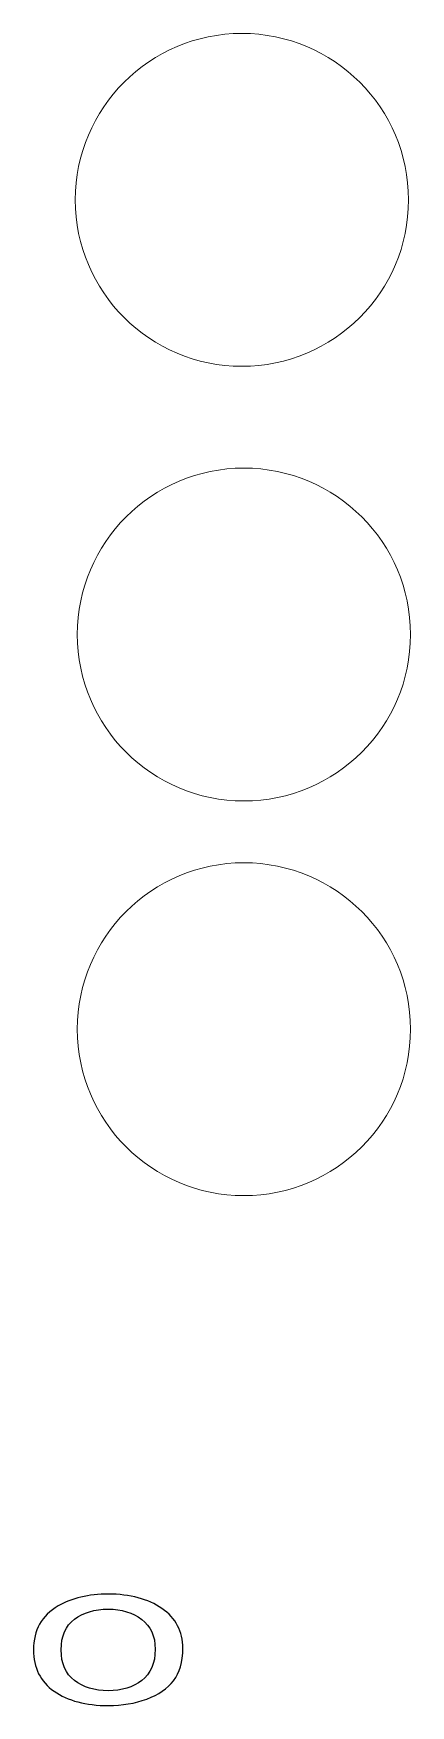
# Model space of a CAD drawing. Header units: millimetres. Extents: x -2444 to 3336, y -980 to 1690.
# Drawn here: x 536.3 to 602.7, y -972.8 to -678.1 of the extents above; entities that cross this region are included whole.
import ezdxf

# ---------------------------------------------------------------- set-up
doc = ezdxf.new("R2010")
doc.units = ezdxf.units.MM
doc.header["$MEASUREMENT"] = 0
doc.layers.add('Camada 1', color=7, linetype='Continuous')

msp = doc.modelspace()

# ---------------------------------------------------------------- linework, layer by layer
at = {"layer": 'Camada 1', "color": 250, "lineweight": 9}
for points in [[(543.6504, -707.4556), (543.6504, -723.6523), (556.7805, -736.7824), (572.9773, -736.7824), (572.9773, -736.7824), (589.1742, -736.7825), (602.3043, -723.6524), (602.3043, -707.4556), (602.3043, -707.4556), (602.3044, -691.2588), (589.1743, -678.1287), (572.9775, -678.1287), (572.9775, -678.1287), (556.7806, -678.1286), (543.6504, -691.2587), (543.6504, -707.4556)], [(543.6504, -707.4556), (543.6504, -723.6523), (556.7805, -736.7824), (572.9773, -736.7824), (572.9773, -736.7824), (589.1742, -736.7825), (602.3043, -723.6524), (602.3044, -707.4556), (602.3044, -707.4556), (602.3044, -691.2588), (589.1743, -678.1287), (572.9775, -678.1287), (572.9775, -678.1287), (556.7806, -678.1286), (543.6504, -691.2587), (543.6504, -707.4556)], [(543.6504, -707.4556), (543.6504, -723.6523), (556.7805, -736.7824), (572.9773, -736.7824), (572.9773, -736.7824), (589.1742, -736.7825), (602.3043, -723.6524), (602.3044, -707.4556), (602.3044, -707.4556), (602.3044, -691.2588), (589.1743, -678.1287), (572.9775, -678.1287), (572.9775, -678.1287), (556.7806, -678.1286), (543.6504, -691.2587), (543.6504, -707.4556)], [(543.6504, -707.4556), (543.6504, -723.6523), (556.7805, -736.7824), (572.9773, -736.7824), (572.9773, -736.7824), (589.1742, -736.7825), (602.3043, -723.6524), (602.3044, -707.4556), (602.3044, -707.4556), (602.3044, -691.2588), (589.1743, -678.1287), (572.9775, -678.1287), (572.9775, -678.1287), (556.7806, -678.1286), (543.6504, -691.2587), (543.6504, -707.4556)], [(543.6504, -707.4556), (543.6504, -723.6523), (556.7805, -736.7824), (572.9773, -736.7824), (572.9773, -736.7824), (589.1742, -736.7825), (602.3043, -723.6524), (602.3044, -707.4556), (602.3044, -707.4556), (602.3044, -691.2588), (589.1743, -678.1287), (572.9775, -678.1287), (572.9775, -678.1287), (556.7806, -678.1286), (543.6504, -691.2587), (543.6504, -707.4556)], [(543.6504, -707.4556), (543.6504, -723.6523), (556.7805, -736.7824), (572.9773, -736.7824), (572.9773, -736.7824), (589.1742, -736.7825), (602.3043, -723.6524), (602.3044, -707.4556), (602.3044, -707.4556), (602.3044, -691.2588), (589.1743, -678.1287), (572.9775, -678.1287), (572.9775, -678.1287), (556.7806, -678.1286), (543.6504, -691.2587), (543.6504, -707.4556)], [(543.6504, -707.4556), (543.6504, -723.6523), (556.7805, -736.7824), (572.9773, -736.7824), (572.9773, -736.7824), (589.1742, -736.7825), (602.3043, -723.6524), (602.3044, -707.4556), (602.3044, -707.4556), (602.3044, -691.2588), (589.1743, -678.1287), (572.9775, -678.1287), (572.9775, -678.1287), (556.7806, -678.1286), (543.6504, -691.2587), (543.6504, -707.4556)], [(543.6504, -707.4556), (543.6504, -723.6523), (556.7805, -736.7824), (572.9773, -736.7824), (572.9773, -736.7824), (589.1742, -736.7825), (602.3043, -723.6524), (602.3044, -707.4556), (602.3044, -707.4556), (602.3044, -691.2588), (589.1743, -678.1287), (572.9775, -678.1287), (572.9775, -678.1287), (556.7806, -678.1286), (543.6504, -691.2587), (543.6504, -707.4556)], [(543.6504, -707.4556), (543.6504, -723.6523), (556.7805, -736.7824), (572.9773, -736.7824), (572.9773, -736.7824), (589.1742, -736.7825), (602.3043, -723.6524), (602.3044, -707.4556), (602.3044, -707.4556), (602.3044, -691.2588), (589.1743, -678.1287), (572.9775, -678.1287), (572.9775, -678.1287), (556.7806, -678.1286), (543.6504, -691.2587), (543.6504, -707.4556)], [(543.6504, -707.4556), (543.6504, -723.6523), (556.7805, -736.7824), (572.9773, -736.7824), (572.9773, -736.7824), (589.1742, -736.7825), (602.3043, -723.6524), (602.3044, -707.4556), (602.3044, -707.4556), (602.3044, -691.2588), (589.1743, -678.1287), (572.9775, -678.1287), (572.9775, -678.1287), (556.7806, -678.1286), (543.6504, -691.2587), (543.6504, -707.4556)], [(543.6504, -707.4556), (543.6504, -723.6523), (556.7805, -736.7824), (572.9773, -736.7824), (572.9773, -736.7824), (589.1742, -736.7825), (602.3043, -723.6524), (602.3044, -707.4556), (602.3044, -707.4556), (602.3044, -691.2588), (589.1743, -678.1287), (572.9775, -678.1287), (572.9775, -678.1287), (556.7806, -678.1286), (543.6504, -691.2587), (543.6504, -707.4556)], [(543.6504, -707.4556), (543.6504, -723.6523), (556.7805, -736.7824), (572.9773, -736.7824), (572.9773, -736.7824), (589.1742, -736.7825), (602.3043, -723.6524), (602.3044, -707.4556), (602.3044, -707.4556), (602.3044, -691.2588), (589.1743, -678.1287), (572.9775, -678.1287), (572.9775, -678.1287), (556.7806, -678.1286), (543.6504, -691.2587), (543.6504, -707.4556)], [(543.6504, -707.4556), (543.6504, -723.6523), (556.7805, -736.7824), (572.9773, -736.7824), (572.9773, -736.7824), (589.1742, -736.7825), (602.3043, -723.6524), (602.3044, -707.4556), (602.3044, -707.4556), (602.3044, -691.2588), (589.1743, -678.1287), (572.9775, -678.1287), (572.9775, -678.1287), (556.7806, -678.1286), (543.6504, -691.2587), (543.6504, -707.4556)], [(543.6504, -707.4556), (543.6504, -723.6523), (556.7805, -736.7824), (572.9773, -736.7824), (572.9773, -736.7824), (589.1742, -736.7825), (602.3043, -723.6524), (602.3044, -707.4556), (602.3044, -707.4556), (602.3044, -691.2588), (589.1743, -678.1287), (572.9775, -678.1287), (572.9775, -678.1287), (556.7806, -678.1286), (543.6504, -691.2587), (543.6504, -707.4556)], [(543.6504, -707.4556), (543.6504, -723.6523), (556.7805, -736.7824), (572.9773, -736.7824), (572.9773, -736.7824), (589.1742, -736.7825), (602.3043, -723.6524), (602.3044, -707.4556), (602.3044, -707.4556), (602.3044, -691.2588), (589.1743, -678.1287), (572.9775, -678.1287), (572.9775, -678.1287), (556.7806, -678.1286), (543.6504, -691.2587), (543.6504, -707.4556)], [(543.6504, -707.4556), (543.6504, -723.6523), (556.7805, -736.7824), (572.9773, -736.7824), (572.9773, -736.7824), (589.1742, -736.7825), (602.3043, -723.6524), (602.3044, -707.4556), (602.3044, -707.4556), (602.3044, -691.2588), (589.1743, -678.1287), (572.9775, -678.1287), (572.9775, -678.1287), (556.7806, -678.1286), (543.6504, -691.2587), (543.6504, -707.4556)], [(543.6504, -707.4556), (543.6504, -723.6523), (556.7805, -736.7824), (572.9773, -736.7824), (572.9773, -736.7824), (589.1742, -736.7825), (602.3043, -723.6524), (602.3044, -707.4556), (602.3044, -707.4556), (602.3044, -691.2588), (589.1743, -678.1287), (572.9775, -678.1287), (572.9775, -678.1287), (556.7806, -678.1286), (543.6504, -691.2587), (543.6504, -707.4556)], [(543.6504, -707.4556), (543.6504, -723.6523), (556.7805, -736.7824), (572.9773, -736.7824), (572.9773, -736.7824), (589.1742, -736.7825), (602.3043, -723.6524), (602.3044, -707.4556), (602.3044, -707.4556), (602.3044, -691.2588), (589.1743, -678.1287), (572.9775, -678.1287), (572.9775, -678.1287), (556.7806, -678.1286), (543.6504, -691.2587), (543.6504, -707.4556)], [(543.6504, -707.4556), (543.6504, -723.6523), (556.7805, -736.7824), (572.9773, -736.7824), (572.9773, -736.7824), (589.1742, -736.7825), (602.3043, -723.6524), (602.3044, -707.4556), (602.3044, -707.4556), (602.3044, -691.2588), (589.1743, -678.1287), (572.9775, -678.1287), (572.9775, -678.1287), (556.7806, -678.1286), (543.6504, -691.2587), (543.6504, -707.4556)], [(543.6504, -707.4556), (543.6504, -723.6523), (556.7805, -736.7824), (572.9773, -736.7824), (572.9773, -736.7824), (589.1742, -736.7825), (602.3043, -723.6524), (602.3044, -707.4556), (602.3044, -707.4556), (602.3044, -691.2588), (589.1743, -678.1287), (572.9775, -678.1287), (572.9775, -678.1287), (556.7806, -678.1286), (543.6504, -691.2587), (543.6504, -707.4556)], [(543.6504, -707.4556), (543.6504, -723.6523), (556.7805, -736.7824), (572.9773, -736.7824), (572.9773, -736.7824), (589.1742, -736.7825), (602.3043, -723.6524), (602.3044, -707.4556), (602.3044, -707.4556), (602.3044, -691.2588), (589.1743, -678.1287), (572.9775, -678.1287), (572.9775, -678.1287), (556.7806, -678.1286), (543.6504, -691.2587), (543.6504, -707.4556)], [(544.0072, -784.0476), (544.0072, -800.2443), (557.1373, -813.3744), (573.3341, -813.3744), (573.3341, -813.3744), (589.531, -813.3745), (602.6611, -800.2444), (602.6611, -784.0476), (602.6611, -784.0476), (602.6612, -767.8508), (589.5311, -754.7207), (573.3343, -754.7207), (573.3343, -754.7207), (557.1374, -754.7206), (544.0072, -767.8507), (544.0072, -784.0476)], [(544.0072, -784.0476), (544.0072, -800.2443), (557.1373, -813.3744), (573.3341, -813.3744), (573.3341, -813.3744), (589.531, -813.3745), (602.6611, -800.2444), (602.6612, -784.0476), (602.6612, -784.0476), (602.6612, -767.8508), (589.5311, -754.7207), (573.3343, -754.7207), (573.3343, -754.7207), (557.1374, -754.7206), (544.0072, -767.8507), (544.0072, -784.0476)], [(544.0072, -784.0476), (544.0072, -800.2443), (557.1373, -813.3744), (573.3341, -813.3744), (573.3341, -813.3744), (589.531, -813.3745), (602.6611, -800.2444), (602.6612, -784.0476), (602.6612, -784.0476), (602.6612, -767.8508), (589.5311, -754.7207), (573.3343, -754.7207), (573.3343, -754.7207), (557.1374, -754.7206), (544.0072, -767.8507), (544.0072, -784.0476)], [(544.0072, -784.0476), (544.0072, -800.2443), (557.1373, -813.3744), (573.3341, -813.3744), (573.3341, -813.3744), (589.531, -813.3745), (602.6611, -800.2444), (602.6612, -784.0476), (602.6612, -784.0476), (602.6612, -767.8508), (589.5311, -754.7207), (573.3343, -754.7207), (573.3343, -754.7207), (557.1374, -754.7206), (544.0072, -767.8507), (544.0072, -784.0476)], [(544.0072, -784.0476), (544.0072, -800.2443), (557.1373, -813.3744), (573.3341, -813.3744), (573.3341, -813.3744), (589.531, -813.3745), (602.6611, -800.2444), (602.6612, -784.0476), (602.6612, -784.0476), (602.6612, -767.8508), (589.5311, -754.7207), (573.3343, -754.7207), (573.3343, -754.7207), (557.1374, -754.7206), (544.0072, -767.8507), (544.0072, -784.0476)], [(544.0072, -784.0476), (544.0072, -800.2443), (557.1373, -813.3744), (573.3341, -813.3744), (573.3341, -813.3744), (589.531, -813.3745), (602.6611, -800.2444), (602.6612, -784.0476), (602.6612, -784.0476), (602.6612, -767.8508), (589.5311, -754.7207), (573.3343, -754.7207), (573.3343, -754.7207), (557.1374, -754.7206), (544.0072, -767.8507), (544.0072, -784.0476)], [(544.0072, -784.0476), (544.0072, -800.2443), (557.1373, -813.3744), (573.3341, -813.3744), (573.3341, -813.3744), (589.531, -813.3745), (602.6611, -800.2444), (602.6612, -784.0476), (602.6612, -784.0476), (602.6612, -767.8508), (589.5311, -754.7207), (573.3343, -754.7207), (573.3343, -754.7207), (557.1374, -754.7206), (544.0072, -767.8507), (544.0072, -784.0476)], [(544.0072, -784.0476), (544.0072, -800.2443), (557.1373, -813.3744), (573.3341, -813.3744), (573.3341, -813.3744), (589.531, -813.3745), (602.6611, -800.2444), (602.6612, -784.0476), (602.6612, -784.0476), (602.6612, -767.8508), (589.5311, -754.7207), (573.3343, -754.7207), (573.3343, -754.7207), (557.1374, -754.7206), (544.0072, -767.8507), (544.0072, -784.0476)], [(544.0072, -784.0476), (544.0072, -800.2443), (557.1373, -813.3744), (573.3341, -813.3744), (573.3341, -813.3744), (589.531, -813.3745), (602.6611, -800.2444), (602.6612, -784.0476), (602.6612, -784.0476), (602.6612, -767.8508), (589.5311, -754.7207), (573.3343, -754.7207), (573.3343, -754.7207), (557.1374, -754.7206), (544.0072, -767.8507), (544.0072, -784.0476)], [(544.0072, -784.0476), (544.0072, -800.2443), (557.1373, -813.3744), (573.3341, -813.3744), (573.3341, -813.3744), (589.531, -813.3745), (602.6611, -800.2444), (602.6612, -784.0476), (602.6612, -784.0476), (602.6612, -767.8508), (589.5311, -754.7207), (573.3343, -754.7207), (573.3343, -754.7207), (557.1374, -754.7206), (544.0072, -767.8507), (544.0072, -784.0476)], [(544.0072, -784.0476), (544.0072, -800.2443), (557.1373, -813.3744), (573.3341, -813.3744), (573.3341, -813.3744), (589.531, -813.3745), (602.6611, -800.2444), (602.6612, -784.0476), (602.6612, -784.0476), (602.6612, -767.8508), (589.5311, -754.7207), (573.3343, -754.7207), (573.3343, -754.7207), (557.1374, -754.7206), (544.0072, -767.8507), (544.0072, -784.0476)], [(544.0072, -784.0476), (544.0072, -800.2443), (557.1373, -813.3744), (573.3341, -813.3744), (573.3341, -813.3744), (589.531, -813.3745), (602.6611, -800.2444), (602.6612, -784.0476), (602.6612, -784.0476), (602.6612, -767.8508), (589.5311, -754.7207), (573.3343, -754.7207), (573.3343, -754.7207), (557.1374, -754.7206), (544.0072, -767.8507), (544.0072, -784.0476)], [(544.0072, -784.0476), (544.0072, -800.2443), (557.1373, -813.3744), (573.3341, -813.3744), (573.3341, -813.3744), (589.531, -813.3745), (602.6611, -800.2444), (602.6612, -784.0476), (602.6612, -784.0476), (602.6612, -767.8508), (589.5311, -754.7207), (573.3343, -754.7207), (573.3343, -754.7207), (557.1374, -754.7206), (544.0072, -767.8507), (544.0072, -784.0476)], [(544.0072, -784.0476), (544.0072, -800.2443), (557.1373, -813.3744), (573.3341, -813.3744), (573.3341, -813.3744), (589.531, -813.3745), (602.6611, -800.2444), (602.6612, -784.0476), (602.6612, -784.0476), (602.6612, -767.8508), (589.5311, -754.7207), (573.3343, -754.7207), (573.3343, -754.7207), (557.1374, -754.7206), (544.0072, -767.8507), (544.0072, -784.0476)], [(544.0072, -784.0476), (544.0072, -800.2443), (557.1373, -813.3744), (573.3341, -813.3744), (573.3341, -813.3744), (589.531, -813.3745), (602.6611, -800.2444), (602.6612, -784.0476), (602.6612, -784.0476), (602.6612, -767.8508), (589.5311, -754.7207), (573.3343, -754.7207), (573.3343, -754.7207), (557.1374, -754.7206), (544.0072, -767.8507), (544.0072, -784.0476)], [(544.0072, -784.0476), (544.0072, -800.2443), (557.1373, -813.3744), (573.3341, -813.3744), (573.3341, -813.3744), (589.531, -813.3745), (602.6611, -800.2444), (602.6612, -784.0476), (602.6612, -784.0476), (602.6612, -767.8508), (589.5311, -754.7207), (573.3343, -754.7207), (573.3343, -754.7207), (557.1374, -754.7206), (544.0072, -767.8507), (544.0072, -784.0476)], [(544.0072, -784.0476), (544.0072, -800.2443), (557.1373, -813.3744), (573.3341, -813.3744), (573.3341, -813.3744), (589.531, -813.3745), (602.6611, -800.2444), (602.6612, -784.0476), (602.6612, -784.0476), (602.6612, -767.8508), (589.5311, -754.7207), (573.3343, -754.7207), (573.3343, -754.7207), (557.1374, -754.7206), (544.0072, -767.8507), (544.0072, -784.0476)], [(544.0072, -784.0476), (544.0072, -800.2443), (557.1373, -813.3744), (573.3341, -813.3744), (573.3341, -813.3744), (589.531, -813.3745), (602.6611, -800.2444), (602.6612, -784.0476), (602.6612, -784.0476), (602.6612, -767.8508), (589.5311, -754.7207), (573.3343, -754.7207), (573.3343, -754.7207), (557.1374, -754.7206), (544.0072, -767.8507), (544.0072, -784.0476)], [(544.0072, -784.0476), (544.0072, -800.2443), (557.1373, -813.3744), (573.3341, -813.3744), (573.3341, -813.3744), (589.531, -813.3745), (602.6611, -800.2444), (602.6612, -784.0476), (602.6612, -784.0476), (602.6612, -767.8508), (589.5311, -754.7207), (573.3343, -754.7207), (573.3343, -754.7207), (557.1374, -754.7206), (544.0072, -767.8507), (544.0072, -784.0476)], [(544.0072, -784.0476), (544.0072, -800.2443), (557.1373, -813.3744), (573.3341, -813.3744), (573.3341, -813.3744), (589.531, -813.3745), (602.6611, -800.2444), (602.6612, -784.0476), (602.6612, -784.0476), (602.6612, -767.8508), (589.5311, -754.7207), (573.3343, -754.7207), (573.3343, -754.7207), (557.1374, -754.7206), (544.0072, -767.8507), (544.0072, -784.0476)], [(544.0072, -784.0476), (544.0072, -800.2443), (557.1373, -813.3744), (573.3341, -813.3744), (573.3341, -813.3744), (589.531, -813.3745), (602.6611, -800.2444), (602.6612, -784.0476), (602.6612, -784.0476), (602.6612, -767.8508), (589.5311, -754.7207), (573.3343, -754.7207), (573.3343, -754.7207), (557.1374, -754.7206), (544.0072, -767.8507), (544.0072, -784.0476)], [(544.0072, -853.5912), (544.0072, -869.7879), (557.1373, -882.918), (573.3341, -882.918), (573.3341, -882.918), (589.531, -882.9181), (602.6611, -869.788), (602.6611, -853.5912), (602.6611, -853.5912), (602.6612, -837.3944), (589.5311, -824.2643), (573.3343, -824.2643), (573.3343, -824.2643), (557.1374, -824.2642), (544.0072, -837.3943), (544.0072, -853.5912)], [(544.0072, -853.5912), (544.0072, -869.7879), (557.1373, -882.918), (573.3341, -882.918), (573.3341, -882.918), (589.531, -882.9181), (602.6611, -869.788), (602.6612, -853.5912), (602.6612, -853.5912), (602.6612, -837.3944), (589.5311, -824.2643), (573.3343, -824.2643), (573.3343, -824.2643), (557.1374, -824.2642), (544.0072, -837.3943), (544.0072, -853.5912)], [(544.0072, -853.5912), (544.0072, -869.7879), (557.1373, -882.918), (573.3341, -882.918), (573.3341, -882.918), (589.531, -882.9181), (602.6611, -869.788), (602.6612, -853.5912), (602.6612, -853.5912), (602.6612, -837.3944), (589.5311, -824.2643), (573.3343, -824.2643), (573.3343, -824.2643), (557.1374, -824.2642), (544.0072, -837.3943), (544.0072, -853.5912)], [(544.0072, -853.5912), (544.0072, -869.7879), (557.1373, -882.918), (573.3341, -882.918), (573.3341, -882.918), (589.531, -882.9181), (602.6611, -869.788), (602.6612, -853.5912), (602.6612, -853.5912), (602.6612, -837.3944), (589.5311, -824.2643), (573.3343, -824.2643), (573.3343, -824.2643), (557.1374, -824.2642), (544.0072, -837.3943), (544.0072, -853.5912)], [(544.0072, -853.5912), (544.0072, -869.7879), (557.1373, -882.918), (573.3341, -882.918), (573.3341, -882.918), (589.531, -882.9181), (602.6611, -869.788), (602.6612, -853.5912), (602.6612, -853.5912), (602.6612, -837.3944), (589.5311, -824.2643), (573.3343, -824.2643), (573.3343, -824.2643), (557.1374, -824.2642), (544.0072, -837.3943), (544.0072, -853.5912)], [(544.0072, -853.5912), (544.0072, -869.7879), (557.1373, -882.918), (573.3341, -882.918), (573.3341, -882.918), (589.531, -882.9181), (602.6611, -869.788), (602.6612, -853.5912), (602.6612, -853.5912), (602.6612, -837.3944), (589.5311, -824.2643), (573.3343, -824.2643), (573.3343, -824.2643), (557.1374, -824.2642), (544.0072, -837.3943), (544.0072, -853.5912)], [(544.0072, -853.5912), (544.0072, -869.7879), (557.1373, -882.918), (573.3341, -882.918), (573.3341, -882.918), (589.531, -882.9181), (602.6611, -869.788), (602.6612, -853.5912), (602.6612, -853.5912), (602.6612, -837.3944), (589.5311, -824.2643), (573.3343, -824.2643), (573.3343, -824.2643), (557.1374, -824.2642), (544.0072, -837.3943), (544.0072, -853.5912)], [(544.0072, -853.5912), (544.0072, -869.7879), (557.1373, -882.918), (573.3341, -882.918), (573.3341, -882.918), (589.531, -882.9181), (602.6611, -869.788), (602.6612, -853.5912), (602.6612, -853.5912), (602.6612, -837.3944), (589.5311, -824.2643), (573.3343, -824.2643), (573.3343, -824.2643), (557.1374, -824.2642), (544.0072, -837.3943), (544.0072, -853.5912)], [(544.0072, -853.5912), (544.0072, -869.7879), (557.1373, -882.918), (573.3341, -882.918), (573.3341, -882.918), (589.531, -882.9181), (602.6611, -869.788), (602.6612, -853.5912), (602.6612, -853.5912), (602.6612, -837.3944), (589.5311, -824.2643), (573.3343, -824.2643), (573.3343, -824.2643), (557.1374, -824.2642), (544.0072, -837.3943), (544.0072, -853.5912)], [(544.0072, -853.5912), (544.0072, -869.7879), (557.1373, -882.918), (573.3341, -882.918), (573.3341, -882.918), (589.531, -882.9181), (602.6611, -869.788), (602.6612, -853.5912), (602.6612, -853.5912), (602.6612, -837.3944), (589.5311, -824.2643), (573.3343, -824.2643), (573.3343, -824.2643), (557.1374, -824.2642), (544.0072, -837.3943), (544.0072, -853.5912)], [(544.0072, -853.5912), (544.0072, -869.7879), (557.1373, -882.918), (573.3341, -882.918), (573.3341, -882.918), (589.531, -882.9181), (602.6611, -869.788), (602.6612, -853.5912), (602.6612, -853.5912), (602.6612, -837.3944), (589.5311, -824.2643), (573.3343, -824.2643), (573.3343, -824.2643), (557.1374, -824.2642), (544.0072, -837.3943), (544.0072, -853.5912)], [(544.0072, -853.5912), (544.0072, -869.7879), (557.1373, -882.918), (573.3341, -882.918), (573.3341, -882.918), (589.531, -882.9181), (602.6611, -869.788), (602.6612, -853.5912), (602.6612, -853.5912), (602.6612, -837.3944), (589.5311, -824.2643), (573.3343, -824.2643), (573.3343, -824.2643), (557.1374, -824.2642), (544.0072, -837.3943), (544.0072, -853.5912)], [(544.0072, -853.5912), (544.0072, -869.7879), (557.1373, -882.918), (573.3341, -882.918), (573.3341, -882.918), (589.531, -882.9181), (602.6611, -869.788), (602.6612, -853.5912), (602.6612, -853.5912), (602.6612, -837.3944), (589.5311, -824.2643), (573.3343, -824.2643), (573.3343, -824.2643), (557.1374, -824.2642), (544.0072, -837.3943), (544.0072, -853.5912)], [(544.0072, -853.5912), (544.0072, -869.7879), (557.1373, -882.918), (573.3341, -882.918), (573.3341, -882.918), (589.531, -882.9181), (602.6611, -869.788), (602.6612, -853.5912), (602.6612, -853.5912), (602.6612, -837.3944), (589.5311, -824.2643), (573.3343, -824.2643), (573.3343, -824.2643), (557.1374, -824.2642), (544.0072, -837.3943), (544.0072, -853.5912)], [(544.0072, -853.5912), (544.0072, -869.7879), (557.1373, -882.918), (573.3341, -882.918), (573.3341, -882.918), (589.531, -882.9181), (602.6611, -869.788), (602.6612, -853.5912), (602.6612, -853.5912), (602.6612, -837.3944), (589.5311, -824.2643), (573.3343, -824.2643), (573.3343, -824.2643), (557.1374, -824.2642), (544.0072, -837.3943), (544.0072, -853.5912)], [(544.0072, -853.5912), (544.0072, -869.7879), (557.1373, -882.918), (573.3341, -882.918), (573.3341, -882.918), (589.531, -882.9181), (602.6611, -869.788), (602.6612, -853.5912), (602.6612, -853.5912), (602.6612, -837.3944), (589.5311, -824.2643), (573.3343, -824.2643), (573.3343, -824.2643), (557.1374, -824.2642), (544.0072, -837.3943), (544.0072, -853.5912)], [(544.0072, -853.5912), (544.0072, -869.7879), (557.1373, -882.918), (573.3341, -882.918), (573.3341, -882.918), (589.531, -882.9181), (602.6611, -869.788), (602.6612, -853.5912), (602.6612, -853.5912), (602.6612, -837.3944), (589.5311, -824.2643), (573.3343, -824.2643), (573.3343, -824.2643), (557.1374, -824.2642), (544.0072, -837.3943), (544.0072, -853.5912)], [(544.0072, -853.5912), (544.0072, -869.7879), (557.1373, -882.918), (573.3341, -882.918), (573.3341, -882.918), (589.531, -882.9181), (602.6611, -869.788), (602.6612, -853.5912), (602.6612, -853.5912), (602.6612, -837.3944), (589.5311, -824.2643), (573.3343, -824.2643), (573.3343, -824.2643), (557.1374, -824.2642), (544.0072, -837.3943), (544.0072, -853.5912)], [(544.0072, -853.5912), (544.0072, -869.7879), (557.1373, -882.918), (573.3341, -882.918), (573.3341, -882.918), (589.531, -882.9181), (602.6611, -869.788), (602.6612, -853.5912), (602.6612, -853.5912), (602.6612, -837.3944), (589.5311, -824.2643), (573.3343, -824.2643), (573.3343, -824.2643), (557.1374, -824.2642), (544.0072, -837.3943), (544.0072, -853.5912)], [(544.0072, -853.5912), (544.0072, -869.7879), (557.1373, -882.918), (573.3341, -882.918), (573.3341, -882.918), (589.531, -882.9181), (602.6611, -869.788), (602.6612, -853.5912), (602.6612, -853.5912), (602.6612, -837.3944), (589.5311, -824.2643), (573.3343, -824.2643), (573.3343, -824.2643), (557.1374, -824.2642), (544.0072, -837.3943), (544.0072, -853.5912)], [(544.0072, -853.5912), (544.0072, -869.7879), (557.1373, -882.918), (573.3341, -882.918), (573.3341, -882.918), (589.531, -882.9181), (602.6611, -869.788), (602.6612, -853.5912), (602.6612, -853.5912), (602.6612, -837.3944), (589.5311, -824.2643), (573.3343, -824.2643), (573.3343, -824.2643), (557.1374, -824.2642), (544.0072, -837.3943), (544.0072, -853.5912)]]:
    msp.add_open_spline(points, degree=3, knots=[0, 0, 0, 0, 0.2, 0.2, 0.2, 0.2, 0.4, 0.4, 0.4, 0.4, 0.6, 0.6, 0.6, 0.6, 1, 1, 1, 1], dxfattribs=at)
for points in [[(572.9775, -678.1287), (572.9775, -678.1287), (572.9775, -678.1287), (572.9775, -678.1287)], [(543.6504, -707.4556), (543.6504, -707.4556), (543.6504, -707.4556), (543.6504, -707.4556)], [(543.6504, -707.4556), (543.6504, -707.4556), (543.6504, -707.4556), (543.6504, -707.4556)], [(602.3043, -707.4556), (602.3043, -707.4556), (602.3044, -707.4556), (602.3044, -707.4556)], [(572.9773, -736.7824), (572.9773, -736.7824), (572.9773, -736.7824), (572.9773, -736.7824)], [(573.3343, -754.7207), (573.3343, -754.7207), (573.3343, -754.7207), (573.3343, -754.7207)], [(544.0072, -784.0476), (544.0072, -784.0476), (544.0072, -784.0476), (544.0072, -784.0476)], [(544.0072, -784.0476), (544.0072, -784.0476), (544.0072, -784.0476), (544.0072, -784.0476)], [(602.6611, -784.0476), (602.6611, -784.0476), (602.6612, -784.0476), (602.6612, -784.0476)], [(573.3341, -813.3744), (573.3341, -813.3744), (573.3341, -813.3744), (573.3341, -813.3744)], [(573.3343, -824.2643), (573.3343, -824.2643), (573.3343, -824.2643), (573.3343, -824.2643)], [(544.0072, -853.5912), (544.0072, -853.5912), (544.0072, -853.5912), (544.0072, -853.5912)], [(544.0072, -853.5912), (544.0072, -853.5912), (544.0072, -853.5912), (544.0072, -853.5912)], [(602.6611, -853.5912), (602.6611, -853.5912), (602.6612, -853.5912), (602.6612, -853.5912)], [(573.3341, -882.918), (573.3341, -882.918), (573.3341, -882.918), (573.3341, -882.918)]]:
    msp.add_open_spline(points, degree=3, dxfattribs=at)
at = {"layer": 'Camada 1', "color": 250}
for points, knots in [([(536.2967, -962.9506), (536.2967, -959.4718), (537.7392, -956.8945), (540.6331, -955.2186), (540.6331, -955.2186), (543.0403, -953.827), (545.9883, -953.1313), (549.4592, -953.1313), (549.4592, -953.1313), (553.3088, -953.1313), (556.4643, -953.9783), (558.9164, -955.6723), (558.9164, -955.6723), (561.3596, -957.3603), (562.5857, -959.7017), (562.5857, -962.6844), (562.5857, -962.6844), (562.5857, -965.1045), (562.0448, -967.0042), (560.9629, -968.3897), (560.9629, -968.3897), (559.8811, -969.7752), (558.3034, -970.8521), (556.2299, -971.6205), (556.2299, -971.6205), (554.1653, -972.3889), (551.9024, -972.77), (549.4592, -972.77), (549.4592, -972.77), (545.5286, -972.77), (542.3551, -971.929), (539.9299, -970.2411), (539.9299, -970.2411), (537.5048, -968.5531), (536.2967, -966.1209), (536.2967, -962.9506)], [0, 0, 0, 0, 0.1, 0.1, 0.1, 0.1, 0.2, 0.2, 0.2, 0.2, 0.3, 0.3, 0.3, 0.3, 0.4, 0.4, 0.4, 0.4, 0.5, 0.5, 0.5, 0.5, 0.6, 0.6, 0.6, 0.6, 0.7, 0.7, 0.7, 0.7, 0.8, 0.8, 0.8, 0.8, 1, 1, 1, 1]), ([(541.1651, -962.9567), (541.1651, -965.3646), (541.9495, -967.1676), (543.5181, -968.3595), (543.5181, -968.3595), (545.0959, -969.5574), (547.0701, -970.1564), (549.4592, -970.1564), (549.4592, -970.1564), (551.8214, -970.1564), (553.7867, -969.5574), (555.3644, -968.3534), (555.3644, -968.3534), (556.9331, -967.1494), (557.7173, -965.3162), (557.7173, -962.8538), (557.7173, -962.8538), (557.7173, -960.5306), (556.924, -958.77), (555.3464, -957.5781), (555.3464, -957.5781), (553.7686, -956.3802), (551.8033, -955.7812), (549.4592, -955.7812), (549.4592, -955.7812), (547.0701, -955.7812), (545.0959, -956.3741), (543.5181, -957.566), (543.5181, -957.566), (541.9495, -958.7579), (541.1651, -960.5548), (541.1651, -962.9567)], [0, 0, 0, 0, 0.11111111, 0.11111111, 0.11111111, 0.11111111, 0.22222222, 0.22222222, 0.22222222, 0.22222222, 0.33333333, 0.33333333, 0.33333333, 0.33333333, 0.44444444, 0.44444444, 0.44444444, 0.44444444, 0.55555556, 0.55555556, 0.55555556, 0.55555556, 0.66666667, 0.66666667, 0.66666667, 0.66666667, 0.77777778, 0.77777778, 0.77777778, 0.77777778, 1, 1, 1, 1])]:
    msp.add_open_spline(points, degree=3, knots=knots, dxfattribs=at)

doc.saveas('drawing.dxf')
